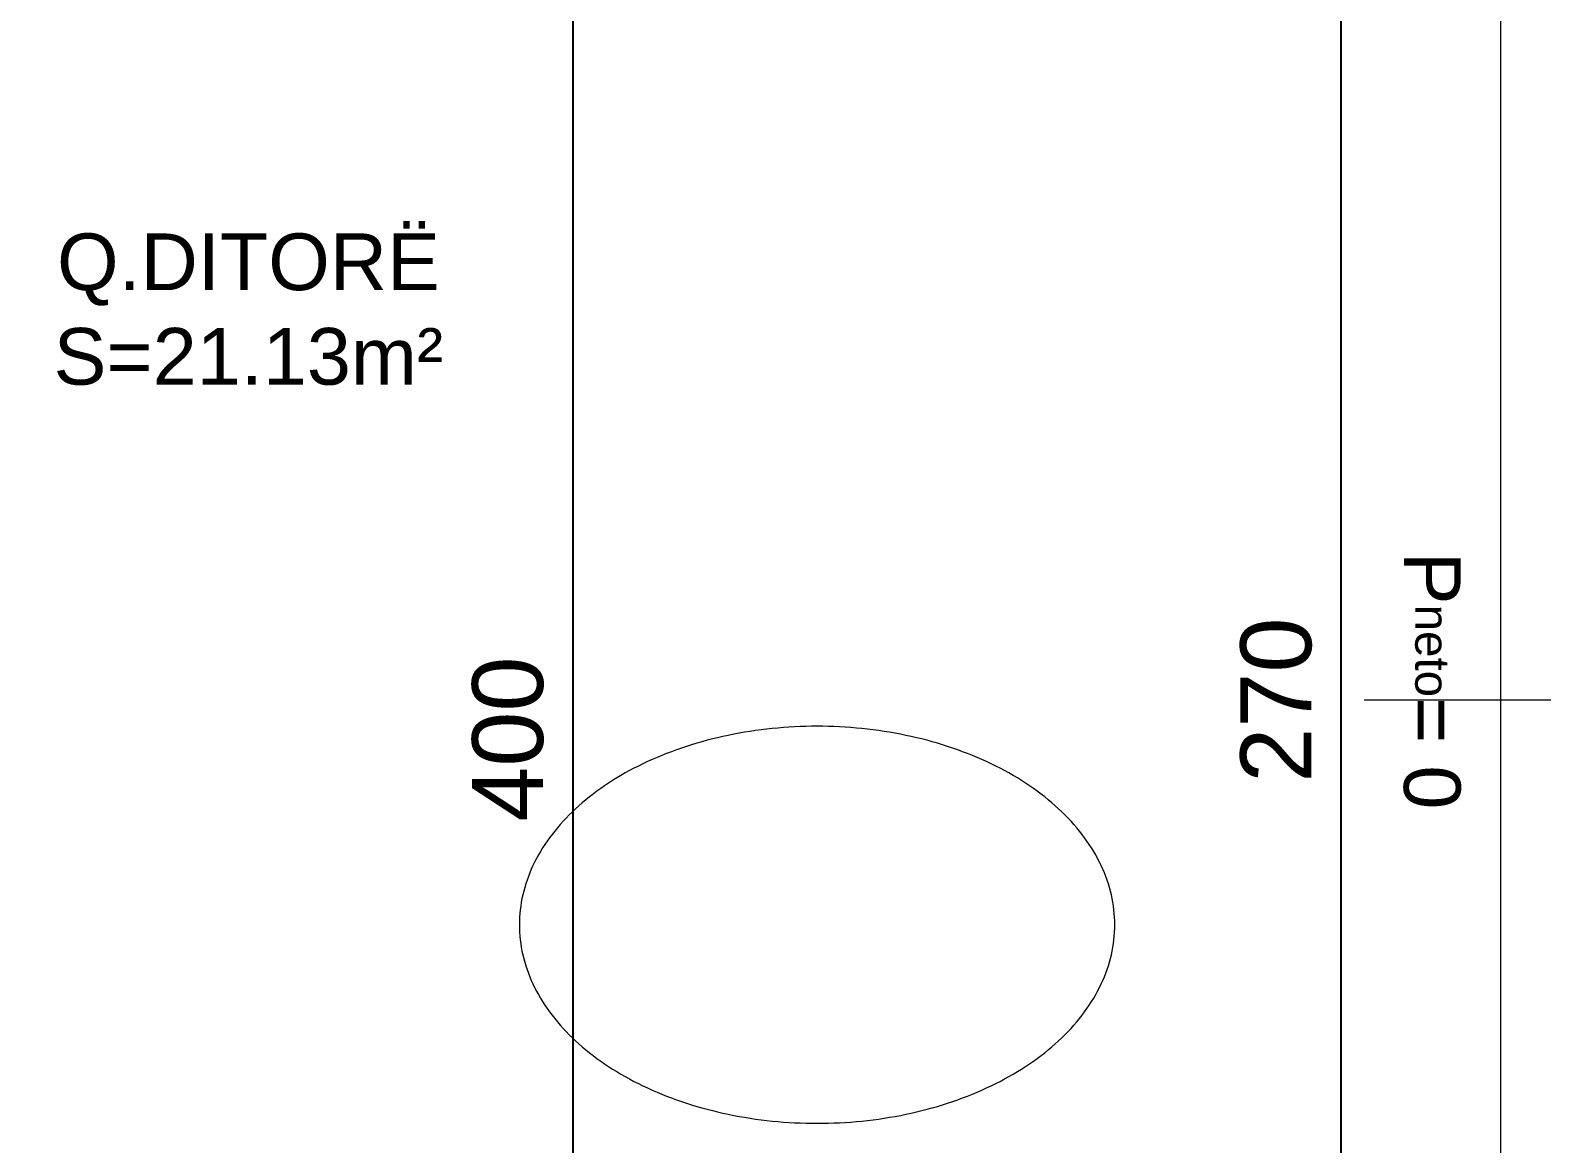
# Model space of a CAD drawing. Header units: centimetres. Extents: x 86156 to 91557, y -55119 to -48172.
# Drawn here: x 88752.2 to 89018.8, y -51883.7 to -51687.4 of the extents above; entities that cross this region are included whole.
import ezdxf

# ---------------------------------------------------------------- set-up
doc = ezdxf.new("R2010")
doc.units = ezdxf.units.CM
doc.header["$LTSCALE"] = 50
doc.header["$MEASUREMENT"] = 0
doc.layers.get('0').update_dxf_attribs({"color": 8})
for name, color, linetype, lineweight in [('BETON HACHURE', 253, 'Continuous', 13), ('mobilimi', 8, 'Continuous', 9), ('WINDOWS', 21, 'Continuous', 5)]:
    doc.layers.add(name, color=color, linetype=linetype, lineweight=lineweight)
doc.layers.add('COTE 50ème', color=1, linetype='Continuous')
doc.layers.add('DEMOL', color=7, linetype='Continuous', lineweight=60, true_color=0x997300)
doc.styles.add('GENERATED_STYLE_1', font='arial.ttf')
doc.styles.add('RS_TEXT_1.50', font='arial.ttf', dxfattribs={"height": 12.5})
doc.styles.add('RS_TXT_50', font='arial.ttf', dxfattribs={"height": 12.5})
doc.dimstyles.new('RS_50CM_LINEAIRE', dxfattribs={"dimscale": 5, "dimtxt": 12.5, "dimasz": 1.5, "dimexe": 1, "dimexo": 2.5, "dimgap": 1, "dimtad": 1, "dimdec": 1, "dimrnd": 0.5, "dimdsep": 46, "dimtxsty": 'RS_TXT_50', "dimblk1": 'ARCHTICK', "dimblk2": 'ARCHTICK', "dimsah": 1, "dimcen": 2.5, "dimdle": 1, "dimclrt": 4, "dimadec": 0, "dimazin": 2, "dimtfac": 1, "dimtdec": 1, "dimtix": 1, "dimtmove": 2, "dimatfit": 3, "dimfxl": 1, "dimtolj": 1, "dimtzin": 0, "dimarcsym": 0})

# ---------------------------------------------------------------- blocks, each defined once
blk = doc.blocks.new('DRITARE POS 1')
at = {"layer": 'WINDOWS', "color": 165}
blk.add_line((-61.99, -135), (34.01, -135), dxfattribs=at)
blk.add_lwpolyline([(0, 0), (0, -270), (10, -270), (10, 0)], close=True, dxfattribs=at)
at = {"layer": 'WINDOWS', "color": 165, "insert": (27.15, -161.16), "char_height": 10, "attachment_point": 7, "rotation": 90, "style": 'GENERATED_STYLE_1'}
blk.add_mtext('\\A1;\\pt0;P{\\H0.6x;neto}= 0', dxfattribs=at)
blk = doc.blocks.new('_ArchTick')
at = {"color": 0, "linetype": 'ByBlock', "const_width": 0.15}
blk.add_lwpolyline([(-0.5, -0.5), (0.5, 0.5)], dxfattribs=at)
blk = doc.blocks.new('*D1180')
at = {"layer": 'COTE 50ème', "color": 0, "lineweight": -2, "ltscale": 0.5, "transparency": 16777216}
for p, q in [((88983.32, -51665.49), (88983.32, -51945.49)), ((89001.25, -51670.49), (88978.32, -51670.49)), ((89001.25, -51940.49), (88978.32, -51940.49))]:
    blk.add_line(p, q, dxfattribs=at)
at = {"layer": 'Defpoints', "color": 0, "ltscale": 0.5, "transparency": 16777216}
for p in [(89013.75, -51670.49), (88983.32, -51940.49), (89013.75, -51940.49)]:
    blk.add_point(p, dxfattribs=at)
at = {"layer": 'COTE 50ème', "color": 0, "lineweight": -2, "ltscale": 0.5, "transparency": 16777216, "xscale": 7.5, "yscale": 7.5, "zscale": 7.5}
for p, rotation in [((88983.32, -51670.49), 90), ((88983.32, -51940.49), 270)]:
    blk.add_blockref('_ArchTick', p, dxfattribs=dict(at, rotation=rotation))
at = {"layer": 'COTE 50ème', "color": 4, "lineweight": 5, "ltscale": 0.5, "transparency": 16777216, "insert": (88971.94, -51805.49), "char_height": 12.5, "attachment_point": 5, "rotation": 90, "style": 'RS_TXT_50'}
blk.add_mtext('\\A1;270', dxfattribs=at)
blk = doc.blocks.new('*D1368')
at = {"layer": 'COTE 50ème', "color": 0, "lineweight": -2, "ltscale": 0.5, "transparency": 16777216}
for p, q in [((88847.85, -51607.37), (88847.85, -52017.37)), ((88809.13, -51612.37), (88852.85, -51612.37)), ((88791.25, -52012.37), (88852.85, -52012.37))]:
    blk.add_line(p, q, dxfattribs=at)
at = {"layer": 'Defpoints', "color": 0, "ltscale": 0.5, "transparency": 16777216}
for p in [(88796.63, -51612.37), (88778.75, -52012.37), (88847.85, -52012.37)]:
    blk.add_point(p, dxfattribs=at)
at = {"layer": 'COTE 50ème', "color": 0, "lineweight": -2, "ltscale": 0.5, "transparency": 16777216, "xscale": 7.5, "yscale": 7.5, "zscale": 7.5}
for p, rotation in [((88847.85, -51612.37), 90), ((88847.85, -52012.37), 270)]:
    blk.add_blockref('_ArchTick', p, dxfattribs=dict(at, rotation=rotation))
at = {"layer": 'COTE 50ème', "color": 4, "lineweight": 5, "ltscale": 0.5, "transparency": 16777216, "insert": (88836.46, -51812.37), "char_height": 12.5, "attachment_point": 5, "rotation": 90, "style": 'RS_TXT_50'}
blk.add_mtext('\\A1;400', dxfattribs=at)

msp = doc.modelspace()

# ---------------------------------------------------------------- hatches: boundary and pattern name
at = {"layer": 'BETON HACHURE', "ltscale": 0.5, "transparency": 33554559}
h = msp.add_hatch(color=256, dxfattribs=at)
h.dxf.hatch_style = 1
h.paths.add_polyline_path([(89857.95, -49968.55), (89601.54, -49712.14), (89017.58, -49863.16), (88999.75, -49863.16), (88314.75, -49713.17), (88293.27, -49713.16), (87031.8, -49846.89), (86857.57, -50021.45), (86757.23, -51272.48), (86839.4, -52045.38), (86669.47, -52571.17), (86746.67, -53900.72), (86983.5, -54130.12), (88279.55, -54131.55), (88279.55, -54261.56), (89504.55, -54261.56), (89504.55, -54401.56), (90492.95, -54401.56), (90492.95, -51921.06), (89857.95, -51772.6)])
h.paths.add_polyline_path([(89837.95, -51788.46), (90472.95, -51936.92), (90472.95, -54381.56), (89524.55, -54381.56), (89524.55, -54241.56), (88299.55, -54241.56), (88299.55, -54111.57), (86991.6, -54110.13), (86766.18, -53891.78), (86689.65, -52573.76), (86859.73, -52047.49), (86777.31, -51272.22), (86876.91, -50030.38), (87040.95, -49866.03), (88294.32, -49733.16), (88312.58, -49733.17), (88997.58, -49883.16), (89020.13, -49883.16), (89595.48, -49734.36), (89837.95, -49976.84)], flags=16)
at = {"layer": 'WINDOWS'}
h = msp.add_hatch(color=140, dxfattribs=at)
h.dxf.hatch_style = 1
h.paths.add_polyline_path([(89018.83, -49872.96), (88998.69, -49872.96), (88313.69, -49722.97), (88293.78, -49722.96), (87036.29, -49856.27), (86867.05, -50025.82), (86767.07, -51272.35), (86849.36, -52046.42), (86679.36, -52572.44), (86756.23, -53896.34), (86987.47, -54120.32), (88289.35, -54121.76), (88289.35, -54251.76), (89514.35, -54251.76), (89514.35, -54391.76), (90483.15, -54391.76), (90483.15, -51928.83), (89848.15, -51780.37), (89848.15, -49972.61), (89598.57, -49723.03)])
h.paths.add_polyline_path([(89597.96, -49725.25), (89846.15, -49973.44), (89846.15, -51781.96), (90481.15, -51930.42), (90481.15, -54389.76), (89516.35, -54389.76), (89516.35, -54249.76), (88291.35, -54249.76), (88291.35, -54119.77), (86988.28, -54118.32), (86758.18, -53895.45), (86681.38, -52572.7), (86851.4, -52046.63), (86769.08, -51272.33), (86868.98, -50026.72), (87037.2, -49858.18), (88293.89, -49724.96), (88313.47, -49724.97), (88998.47, -49874.96), (89019.08, -49874.96)], flags=16)

# ---------------------------------------------------------------- linework, layer by layer
at = {"layer": 'mobilimi'}
msp.add_polyline3d([(88838.45, -51845.11, 0), (88838.46, -51845.77, 0), (88838.49, -51846.43, 0), (88838.53, -51847.09, 0), (88838.6, -51847.75, 0), (88838.68, -51848.41, 0), (88838.79, -51849.07, 0), (88838.91, -51849.73, 0), (88839.05, -51850.39, 0), (88839.21, -51851.04, 0), (88839.39, -51851.69, 0), (88839.58, -51852.34, 0), (88839.8, -51852.99, 0), (88840.03, -51853.63, 0), (88840.28, -51854.27, 0), (88840.55, -51854.91, 0), (88840.84, -51855.54, 0), (88841.14, -51856.17, 0), (88841.47, -51856.8, 0), (88841.81, -51857.42, 0), (88842.17, -51858.04, 0), (88842.54, -51858.65, 0), (88842.94, -51859.26, 0), (88843.35, -51859.86, 0), (88843.77, -51860.46, 0), (88844.22, -51861.06, 0), (88844.68, -51861.64, 0), (88845.16, -51862.22, 0), (88845.65, -51862.8, 0), (88846.16, -51863.37, 0), (88846.69, -51863.93, 0), (88847.23, -51864.48, 0), (88847.79, -51865.03, 0), (88848.36, -51865.57, 0), (88848.95, -51866.11, 0), (88849.55, -51866.63, 0), (88850.17, -51867.15, 0), (88850.8, -51867.66, 0), (88851.45, -51868.16, 0), (88852.11, -51868.66, 0), (88852.79, -51869.14, 0), (88853.48, -51869.62, 0), (88854.18, -51870.09, 0), (88854.9, -51870.55, 0), (88855.62, -51871, 0), (88856.37, -51871.44, 0), (88857.12, -51871.87, 0), (88857.89, -51872.29, 0), (88858.66, -51872.71, 0), (88859.45, -51873.11, 0), (88860.25, -51873.5, 0), (88861.06, -51873.88, 0), (88861.89, -51874.25, 0), (88862.72, -51874.62, 0), (88863.56, -51874.97, 0), (88864.41, -51875.31, 0), (88865.28, -51875.64, 0), (88866.15, -51875.95, 0), (88867.03, -51876.26, 0), (88867.92, -51876.56, 0), (88868.81, -51876.84, 0), (88869.72, -51877.12, 0), (88870.63, -51877.38, 0), (88871.55, -51877.63, 0), (88872.48, -51877.87, 0), (88873.41, -51878.1, 0), (88874.35, -51878.31, 0), (88875.29, -51878.51, 0), (88876.25, -51878.71, 0), (88877.2, -51878.89, 0), (88878.16, -51879.05, 0), (88879.13, -51879.21, 0), (88880.1, -51879.35, 0), (88881.07, -51879.48, 0), (88882.05, -51879.6, 0), (88883.03, -51879.71, 0), (88884.02, -51879.8, 0), (88885, -51879.88, 0), (88885.99, -51879.95, 0), (88886.98, -51880.01, 0), (88887.97, -51880.05, 0), (88888.96, -51880.08, 0), (88889.96, -51880.1, 0), (88890.95, -51880.11, 0), (88891.94, -51880.1, 0), (88892.94, -51880.08, 0), (88893.93, -51880.05, 0), (88894.92, -51880.01, 0), (88895.91, -51879.95, 0), (88896.9, -51879.88, 0), (88897.88, -51879.8, 0), (88898.87, -51879.71, 0), (88899.85, -51879.6, 0), (88900.83, -51879.48, 0), (88901.8, -51879.35, 0), (88902.77, -51879.21, 0), (88903.74, -51879.05, 0), (88904.7, -51878.89, 0), (88905.65, -51878.71, 0), (88906.61, -51878.51, 0), (88907.55, -51878.31, 0), (88908.49, -51878.1, 0), (88909.42, -51877.87, 0), (88910.35, -51877.63, 0), (88911.27, -51877.38, 0), (88912.18, -51877.12, 0), (88913.09, -51876.84, 0), (88913.98, -51876.56, 0), (88914.87, -51876.26, 0), (88915.75, -51875.95, 0), (88916.62, -51875.64, 0), (88917.49, -51875.31, 0), (88918.34, -51874.97, 0), (88919.18, -51874.62, 0), (88920.01, -51874.25, 0), (88920.84, -51873.88, 0), (88921.65, -51873.5, 0), (88922.45, -51873.11, 0), (88923.24, -51872.71, 0), (88924.02, -51872.29, 0), (88924.78, -51871.87, 0), (88925.53, -51871.44, 0), (88926.28, -51871, 0), (88927, -51870.55, 0), (88927.72, -51870.09, 0), (88928.42, -51869.62, 0), (88929.11, -51869.14, 0), (88929.79, -51868.66, 0), (88930.45, -51868.16, 0), (88931.1, -51867.66, 0), (88931.73, -51867.15, 0), (88932.35, -51866.63, 0), (88932.95, -51866.11, 0), (88933.54, -51865.57, 0), (88934.11, -51865.03, 0), (88934.67, -51864.48, 0), (88935.21, -51863.93, 0), (88935.74, -51863.37, 0), (88936.25, -51862.8, 0), (88936.74, -51862.22, 0), (88937.22, -51861.64, 0), (88937.68, -51861.06, 0), (88938.13, -51860.46, 0), (88938.55, -51859.86, 0), (88938.96, -51859.26, 0), (88939.36, -51858.65, 0), (88939.73, -51858.04, 0), (88940.09, -51857.42, 0), (88940.43, -51856.8, 0), (88940.76, -51856.17, 0), (88941.06, -51855.54, 0), (88941.35, -51854.91, 0), (88941.62, -51854.27, 0), (88941.87, -51853.63, 0), (88942.1, -51852.99, 0), (88942.32, -51852.34, 0), (88942.51, -51851.69, 0), (88942.69, -51851.04, 0), (88942.85, -51850.39, 0), (88942.99, -51849.73, 0), (88943.11, -51849.07, 0), (88943.22, -51848.41, 0), (88943.3, -51847.75, 0), (88943.37, -51847.09, 0), (88943.41, -51846.43, 0), (88943.44, -51845.77, 0), (88943.45, -51845.11, 0), (88943.44, -51844.44, 0), (88943.41, -51843.78, 0), (88943.37, -51843.12, 0), (88943.3, -51842.46, 0), (88943.22, -51841.8, 0), (88943.11, -51841.14, 0), (88942.99, -51840.48, 0), (88942.85, -51839.83, 0), (88942.69, -51839.17, 0), (88942.51, -51838.52, 0), (88942.32, -51837.87, 0), (88942.1, -51837.23, 0), (88941.87, -51836.58, 0), (88941.62, -51835.94, 0), (88941.35, -51835.3, 0), (88941.06, -51834.67, 0), (88940.76, -51834.04, 0), (88940.43, -51833.41, 0), (88940.09, -51832.79, 0), (88939.73, -51832.17, 0), (88939.36, -51831.56, 0), (88938.96, -51830.95, 0), (88938.55, -51830.35, 0), (88938.13, -51829.75, 0), (88937.68, -51829.16, 0), (88937.22, -51828.57, 0), (88936.74, -51827.99, 0), (88936.25, -51827.42, 0), (88935.74, -51826.85, 0), (88935.21, -51826.29, 0), (88934.67, -51825.73, 0), (88934.11, -51825.18, 0), (88933.54, -51824.64, 0), (88932.95, -51824.11, 0), (88932.35, -51823.58, 0), (88931.73, -51823.06, 0), (88931.1, -51822.55, 0), (88930.45, -51822.05, 0), (88929.79, -51821.56, 0), (88929.11, -51821.07, 0), (88928.42, -51820.59, 0), (88927.72, -51820.12, 0), (88927, -51819.67, 0), (88926.28, -51819.21, 0), (88925.53, -51818.77, 0), (88924.78, -51818.34, 0), (88924.02, -51817.92, 0), (88923.24, -51817.51, 0), (88922.45, -51817.11, 0), (88921.65, -51816.71, 0), (88920.84, -51816.33, 0), (88920.01, -51815.96, 0), (88919.18, -51815.6, 0), (88918.34, -51815.25, 0), (88917.49, -51814.91, 0), (88916.62, -51814.58, 0), (88915.75, -51814.26, 0), (88914.87, -51813.95, 0), (88913.98, -51813.66, 0), (88913.09, -51813.37, 0), (88912.18, -51813.1, 0), (88911.27, -51812.83, 0), (88910.35, -51812.58, 0), (88909.42, -51812.34, 0), (88908.49, -51812.12, 0), (88907.55, -51811.9, 0), (88906.61, -51811.7, 0), (88905.65, -51811.51, 0), (88904.7, -51811.33, 0), (88903.74, -51811.16, 0), (88902.77, -51811.01, 0), (88901.8, -51810.86, 0), (88900.83, -51810.73, 0), (88899.85, -51810.61, 0), (88898.87, -51810.51, 0), (88897.88, -51810.41, 0), (88896.9, -51810.33, 0), (88895.91, -51810.26, 0), (88894.92, -51810.21, 0), (88893.93, -51810.16, 0), (88892.94, -51810.13, 0), (88891.94, -51810.11, 0), (88890.95, -51810.11, 0), (88889.96, -51810.11, 0), (88888.96, -51810.13, 0), (88887.97, -51810.16, 0), (88886.98, -51810.21, 0), (88885.99, -51810.26, 0), (88885, -51810.33, 0), (88884.02, -51810.41, 0), (88883.03, -51810.51, 0), (88882.05, -51810.61, 0), (88881.07, -51810.73, 0), (88880.1, -51810.86, 0), (88879.13, -51811.01, 0), (88878.16, -51811.16, 0), (88877.2, -51811.33, 0), (88876.25, -51811.51, 0), (88875.29, -51811.7, 0), (88874.35, -51811.9, 0), (88873.41, -51812.12, 0), (88872.48, -51812.34, 0), (88871.55, -51812.58, 0), (88870.63, -51812.83, 0), (88869.72, -51813.1, 0), (88868.81, -51813.37, 0), (88867.92, -51813.66, 0), (88867.03, -51813.95, 0), (88866.15, -51814.26, 0), (88865.28, -51814.58, 0), (88864.41, -51814.91, 0), (88863.56, -51815.25, 0), (88862.72, -51815.6, 0), (88861.89, -51815.96, 0), (88861.06, -51816.33, 0), (88860.25, -51816.71, 0), (88859.45, -51817.11, 0), (88858.66, -51817.51, 0), (88857.89, -51817.92, 0), (88857.12, -51818.34, 0), (88856.37, -51818.77, 0), (88855.62, -51819.21, 0), (88854.9, -51819.67, 0), (88854.18, -51820.12, 0), (88853.48, -51820.59, 0), (88852.79, -51821.07, 0), (88852.11, -51821.56, 0), (88851.45, -51822.05, 0), (88850.8, -51822.55, 0), (88850.17, -51823.06, 0), (88849.55, -51823.58, 0), (88848.95, -51824.11, 0), (88848.36, -51824.64, 0), (88847.79, -51825.18, 0), (88847.23, -51825.73, 0), (88846.69, -51826.29, 0), (88846.16, -51826.85, 0), (88845.65, -51827.42, 0), (88845.16, -51827.99, 0), (88844.68, -51828.57, 0), (88844.22, -51829.16, 0), (88843.77, -51829.75, 0), (88843.35, -51830.35, 0), (88842.94, -51830.95, 0), (88842.54, -51831.56, 0), (88842.17, -51832.17, 0), (88841.81, -51832.79, 0), (88841.47, -51833.41, 0), (88841.14, -51834.04, 0), (88840.84, -51834.67, 0), (88840.55, -51835.3, 0), (88840.28, -51835.94, 0), (88840.03, -51836.58, 0), (88839.8, -51837.23, 0), (88839.58, -51837.87, 0), (88839.39, -51838.52, 0), (88839.21, -51839.17, 0), (88839.05, -51839.83, 0), (88838.91, -51840.48, 0), (88838.79, -51841.14, 0), (88838.68, -51841.8, 0), (88838.6, -51842.46, 0), (88838.53, -51843.12, 0), (88838.49, -51843.78, 0), (88838.46, -51844.44, 0), (88838.45, -51845.11, 0)], dxfattribs=at)

# ---------------------------------------------------------------- block references
at = {"lineweight": 5, "rotation": 180}
msp.add_blockref('DRITARE POS 1', (89021.45, -51940.49), dxfattribs=at)

# ---------------------------------------------------------------- texts
at = {"layer": 'DEMOL', "lineweight": -2, "insert": (88790.67, -51736.61), "char_height": 10, "width": 93.9293, "attachment_point": 5, "style": 'RS_TEXT_1.50'}
msp.add_mtext('Q.DITORË\\PS=21.13m²', dxfattribs=at)

# ---------------------------------------------------------------- dimensions: what is measured, and where the dimension line sits
at = {"layer": 'COTE 50ème', "lineweight": 5, "ltscale": 0.5}
for base, p1, p2, picture, middle in [((88847.85, -52012.37), (88796.63, -51612.37), (88778.75, -52012.37), '*D1368', (88836.46, -51812.37)), ((88983.32, -51940.49), (89013.75, -51670.49), (89013.75, -51940.49), '*D1180', (88971.94, -51805.49))]:
    dim = msp.add_linear_dim(base=base, p1=p1, p2=p2, angle=270, dimstyle='RS_50CM_LINEAIRE', dxfattribs=at)
    dim.commit()
    dim.dimension.update_dxf_attribs({"geometry": picture, "text_midpoint": middle})

doc.saveas('drawing.dxf')
